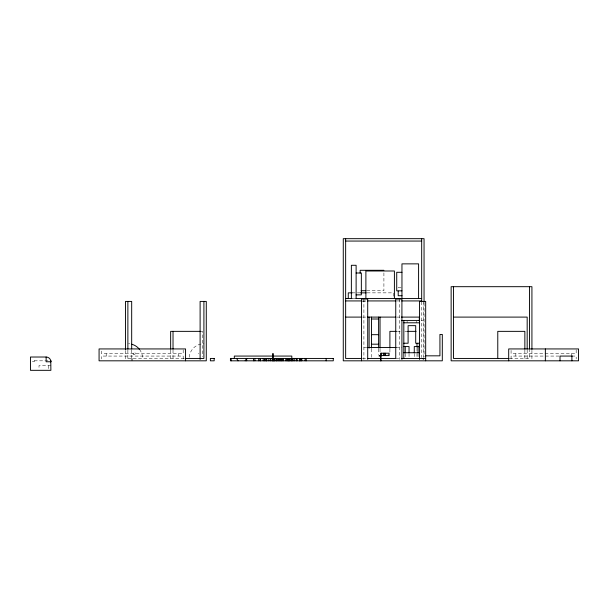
<?xml version="1.0" encoding="UTF-8"?>
<svg xmlns="http://www.w3.org/2000/svg" width="609" height="609" viewBox="0 0 609 609"><rect width="100%" height="100%" fill="white"/><g stroke="black" fill="none" stroke-linecap="round" stroke-linejoin="round"><path stroke-width="0.46" stroke-dasharray="3.04 2.28" d="M189.254 357.232L189.308 356.516A14.73 14.73 0 0 1 203.908 343.712M401.057 287.654L398.21 287.654L398.21 290.341M366.801 290.729L383.906 290.729L383.906 270.297M352.032 292.853L360.498 292.853M367.082 292.853L393.414 292.853L393.414 297.603M352.032 298.555L355.169 298.555M362.751 300.93L366.557 300.93M396.969 300.93L400.768 300.93M362.317 301.417L367.707 301.417M362.644 317.099L367.364 317.099M396.642 317.099L400.418 317.099M421.398 320.425L423.301 320.425M200.612 331.357L202.485 331.357L202.485 356.577M397.373 331.357L400.182 331.357M404.848 331.357L407.649 331.357M363.9 347.511L366.755 347.511M396.215 347.511L401.917 347.511M559.1 356.067L511.073 356.067L511.073 358.914M571.897 356.067L576.175 356.067L576.175 358.914M127.875 358.442L184.519 358.442M362.599 358.442L367.699 358.442M395.743 358.442L401.917 358.442M509.588 358.442L529.548 358.442L529.548 349.947M34.249 360.817L50.882 360.817M32.353 361.769L34.249 361.769L34.249 358.412M50.882 365.567L39.006 365.567L39.006 369.374M576.175 349.886L576.175 353.692L511.073 353.692L511.073 349.886M571.425 353.692L571.425 356.067M531.923 350.365L531.923 358.914M527.173 349.985L527.173 358.442M524.859 350.038L524.859 358.442M515.823 353.692L515.823 356.067M424.054 303.061L424.054 357.034M423.301 301.417L423.301 357.491M421.679 301.874L421.679 357.491M418.071 353.692L418.071 357.491M416.99 348.165L416.99 356.577M416.617 321.217L416.617 322.8M414.272 353.875L414.272 356.615M409.042 353.875L409.042 356.615M407.109 321.217L407.109 322.8M405.244 353.692L405.244 357.491M399.542 299.042L399.542 359.394M389.905 349.102L389.905 352.839M388.146 354.004L388.146 355.587M380.039 348.934L380.039 351.865M378.615 348.934L378.615 354.689M371.49 348.934L371.49 357.491M363.9 299.042L363.9 359.394M183.187 349.886L183.187 353.692L101.452 353.692L101.452 349.886M183.187 358.914L183.187 356.067L101.452 356.067L101.452 358.914M178.437 353.692L178.437 356.067M173.025 350.038L173.025 358.442M170.649 350.038L170.649 358.442M132.633 358.442L132.633 360.817M131.681 349.886L131.681 359.394M131.201 358.442L131.201 360.817M127.875 349.886L127.875 359.394M125.5 350.449L125.5 358.929M106.202 353.692L106.202 356.067M48.507 365.567L48.507 370.325M128.522 343.727A14.73 14.73 0 0 1 129.801 343.834M139.568 349.475A14.73 14.73 0 0 1 142.613 358.442M198.656 353.738A1.096 1.096 0 0 1 198.656 353.167M133.592 354.4A1.096 1.096 0 0 0 135.228 353.456A1.096 1.096 0 0 0 133.592 352.504A1.096 1.096 0 0 0 133.592 354.4"/><path stroke-width="0.91" d="M381.508 355.587L381.523 353.212M245.161 360.817L246.584 358.442M345.646 241.057L421.679 241.057M383.906 270.297L360.147 270.297L360.147 273.083M401.955 272.299L396.725 272.299L396.725 290.836L401.955 290.836M356.12 273.007L361.35 273.007L361.35 294.87L356.12 294.87M361.099 290.729L365.849 290.729M352.032 292.853L348.272 292.853L348.272 298.555M360.498 292.853L366.146 292.853M402.009 295.73L398.21 295.73L398.21 291.239M345.646 298.555L352.032 298.555M355.793 298.555L421.679 298.555M345.646 300.93L361.799 300.93M367.501 300.93L396.017 300.93M401.719 300.93L421.679 300.93M345.646 317.099L361.7 317.099M367.364 317.099L395.69 317.099M401.361 317.099L419.304 317.099L419.304 320.859M453.515 317.099L527.173 317.099L527.173 349.048M371.49 319.002L378.615 319.002M401.445 320.425L419.502 320.425M403.82 322.8L419.502 322.8M200.612 331.357L170.649 331.357L170.649 349.102M396.444 331.357L389.905 331.357L389.905 348.165M407.649 331.357L416.054 331.357M371.49 334.684L378.615 334.684M403.82 343.232L408.099 343.232L408.099 325.655L415.703 325.655L415.703 343.232L419.502 343.232M371.49 344.184L378.615 344.184M403.82 346.559L409.042 346.559L409.042 352.961M419.502 346.559L414.272 346.559L414.272 352.961M367.707 347.511L396.215 347.511M403.82 352.74L419.502 352.74M425.676 355.831L439.934 355.831L439.934 334.448L442.309 334.448L442.309 360.817L343.27 360.817L343.27 238.675L424.054 238.675L424.054 302.117M381.021 356.067L379.118 356.067L379.118 355.587L389.098 355.587L389.098 353.212L380.549 353.212L380.549 360.817M572.437 356.067L560.014 356.067L560.014 360.817M46.132 357.019L46.132 361.769L50.882 361.769A4.75 4.75 0 0 0 46.132 357.019L30.45 357.019L30.45 370.325L50.882 370.325L50.775 360.817M185.166 358.442L203.908 358.442L203.908 301.417M361.799 358.442L345.646 358.442L345.646 238.675M367.707 358.442L395.743 358.442L395.743 299.042L401.917 299.042L401.917 359.394M401.445 358.442L425.676 358.442M508.979 358.442L453.515 358.442L453.515 286.687M236.604 358.442L238.035 360.817M50.722 360.536L50.882 361.769M571.897 356.067L571.897 360.817M545.367 348.934L545.367 360.817M531.923 349.414L531.923 286.687L451.14 286.687L451.14 360.817L578.55 360.817L578.55 348.934L508.698 348.934L508.698 360.817M529.548 286.687L529.548 349.003M524.859 349.102L524.859 331.357L497.774 331.357L497.774 358.442M425.676 360.817L425.676 301.417L419.502 301.417L419.502 359.394M423.301 358.442L423.301 359.394M421.679 238.675L421.679 301.409M419.304 343.407L419.304 347.168M418.589 298.555L418.589 263.864L401.955 263.864L401.955 298.555M418.071 346.559L418.071 352.961M416.99 343.499L416.99 347.237M405.244 346.559L405.244 352.961M403.82 320.425L403.82 358.442M394.404 298.555L394.404 270.99L365.887 270.99L365.887 298.555M385.566 353.212L385.566 355.587M384.614 353.212L384.614 355.587M383.426 353.212L383.426 355.587M381.021 355.587L381.021 360.817M380.039 317.099L380.039 348.104M378.615 317.099L378.615 348.112M371.49 317.099L371.49 348.112M369.115 317.099L369.115 348.104M367.707 359.394L367.707 299.042L361.525 299.042L361.525 360.817M356.12 298.555L356.12 265.288L351.37 265.288L351.37 298.555M326.15 358.442L326.15 360.817M306.236 358.442L306.236 360.817M305.132 358.442L305.132 360.817M301.805 358.442L301.805 360.817M301.074 358.442L301.074 360.817M300.397 358.442L300.397 360.817M299.651 358.442L299.651 360.817M299.483 358.442L299.483 360.817M297.108 358.442L297.108 360.817M296.598 358.442L296.598 360.817M294.764 358.442L294.764 360.817M293.119 358.442L293.119 360.817M292.518 358.442L292.518 360.817M291.81 358.442L291.81 356.067L234.313 356.067L234.313 358.442M291.475 358.442L291.475 360.817M291.094 358.442L291.094 360.817M289.93 358.442L289.93 360.817M289.115 358.442L289.115 360.817M288.879 358.442L288.879 360.817M288.247 358.442L288.247 360.817M287.471 358.442L287.471 360.817M286.816 358.442L286.816 360.817M285.827 358.442L285.827 360.817M283.467 358.442L283.467 360.817M282.226 358.442L282.226 360.817M281.822 358.442L281.822 360.817M281.038 358.442L281.038 360.817M280.17 358.442L280.17 360.817M279.691 358.442L279.691 360.817M278.267 358.442L278.267 360.817M277.818 358.442L277.818 360.817M276.615 358.442L276.615 360.817M276.174 358.442L276.174 360.817M274.857 358.442L274.857 360.817M274.522 358.442L274.522 360.817M273.669 358.442L273.669 360.817M273.403 360.817L273.403 353.692L272.459 353.692L272.459 360.817M272.17 358.442L272.17 360.817M270.518 358.442L270.518 360.817M268.873 358.442L268.873 360.817M266.765 358.442L266.765 360.817M266.521 358.442L266.521 360.817M265.052 358.442L265.052 360.817M264.869 358.442L264.869 360.817M263.225 358.442L263.225 360.817M260.454 358.442L260.454 360.817M259.99 358.442L259.99 360.817M258.68 358.442L258.68 360.817M254.874 358.442L254.874 360.817M253.458 358.442L253.458 360.817M246.683 358.442L246.683 360.817M231.154 358.442L231.154 360.817M200.11 359.394L200.11 301.417L206.284 301.417L206.284 360.817L99.077 360.817L99.077 348.934L185.562 348.934L185.562 360.817M173.025 331.357L173.025 349.102M131.681 348.934L131.681 301.417L125.5 301.417L125.5 349.505M127.875 301.417L127.875 349.018M131.689 344.214A14.73 14.73 0 0 1 139.568 349.475M214.178 358.442L210.379 358.442L210.379 360.817L214.178 360.817L214.178 358.442M333.283 358.442L230.43 358.442L230.43 360.817L333.283 360.817L333.283 358.442"/></g></svg>
